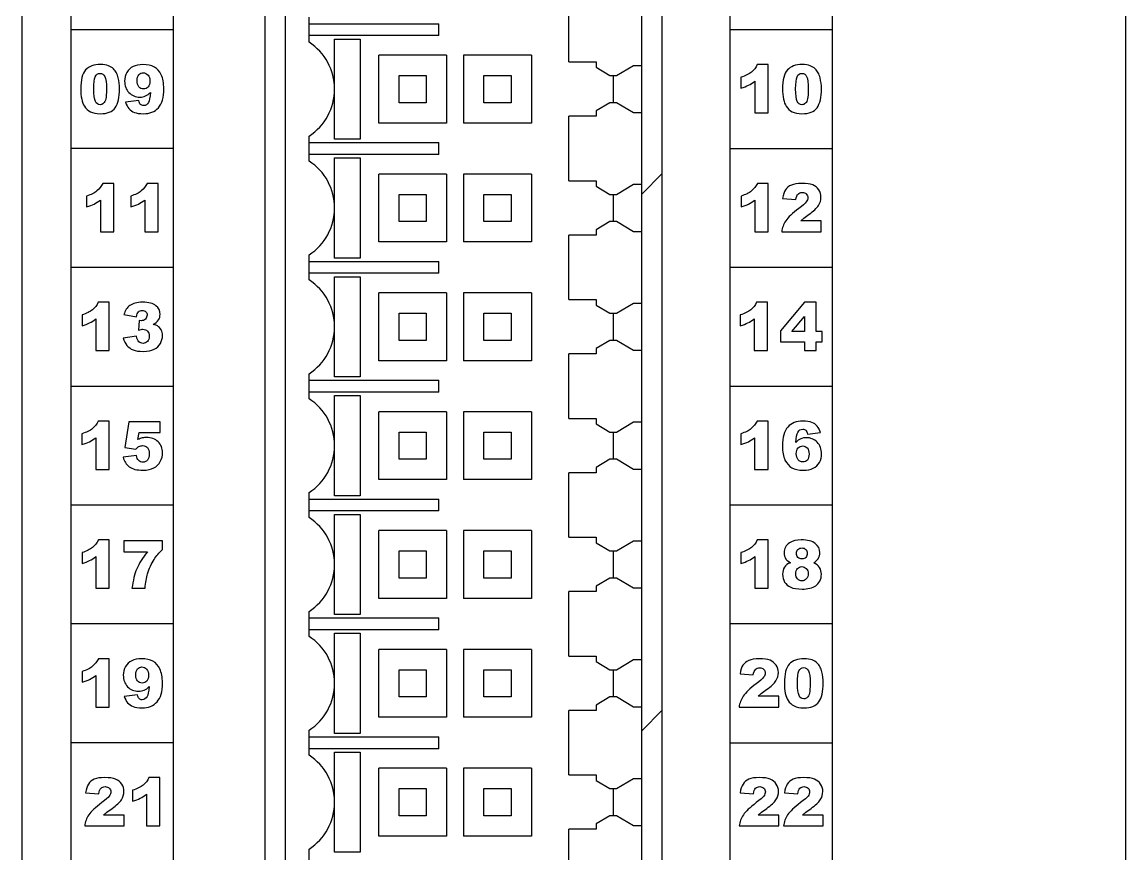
# Model space of a CAD drawing. Header units: millimetres. Extents: x 40 to 416, y -270 to 20.
# Drawn here: x 168.75 to 201.25, y -233.03 to -208.53 of the extents above; entities that cross this region are included whole.
import ezdxf

# ---------------------------------------------------------------- set-up
doc = ezdxf.new("R2010")
doc.units = ezdxf.units.MM
doc.layers.add('02___PRT_ALL_AXES', color=7, linetype='Continuous')
doc.layers.add('03___PRT_ALL_CURVES', color=7, linetype='Continuous')

# ---------------------------------------------------------------- blocks, each defined once
blk = doc.blocks.new('MOD_DIO732')
at = {"color": 7, "linetype": 'Continuous'}
for p, q in [((-0.25, 6), (-0.25, 124)), ((32.25, 6), (32.25, 124)), ((7.5, 86.255), (7.5, 15.245)), ((18, 15.75), (18, 85.75)), ((15.85, 60.3), (15.85, 62.2)), ((8.2, 60.883), (8.2, 61.617)), ((8.2, 61.425), (12.025, 61.425)), ((12.025, 61.075), (12.025, 61.425)), ((12.025, 61.075), (8.2, 61.075)), ((8.95, 59.504), (8.95, 60.975)), ((8.95, 60.975), (9.702, 60.975)), ((9.702, 60.975), (9.702, 58.025)), ((10.25, 58.5), (10.25, 60.5)), ((12.25, 60.5), (10.25, 60.5)), ((12.25, 60.5), (12.25, 58.5)), ((12.75, 60.5), (12.75, 58.5)), ((14.75, 60.5), (12.75, 60.5)), ((14.75, 60.5), (14.75, 58.5)), ((15.85, 60.3), (16.65, 60.3)), ((16.65, 60.3), (16.65, 60.142)), ((16.65, 60.142), (17.053, 59.9)), ((17.25, 59.9), (17.75, 60.2)), ((17.75, 60.2), (18, 60.2)), ((10.85, 59.1), (10.85, 59.9)), ((10.85, 59.9), (11.65, 59.9)), ((11.65, 59.9), (11.65, 59.1)), ((13.35, 59.1), (13.35, 59.9)), ((13.35, 59.9), (14.15, 59.9)), ((14.15, 59.9), (14.15, 59.1)), ((17.053, 59.9), (17.25, 59.9)), ((17.15, 59.9), (17.15, 59.1)), ((8.95, 58.025), (8.95, 59.496)), ((11.65, 59.1), (10.85, 59.1)), ((14.15, 59.1), (13.35, 59.1)), ((17.053, 59.1), (16.65, 58.858)), ((16.65, 58.858), (16.65, 58.7)), ((17.25, 59.1), (17.053, 59.1)), ((17.75, 58.8), (17.25, 59.1)), ((12.25, 58.5), (10.25, 58.5)), ((14.75, 58.5), (12.75, 58.5)), ((16.65, 58.7), (15.85, 58.7)), ((15.85, 56.8), (15.85, 58.7)), ((18, 58.8), (17.75, 58.8)), ((8.2, 57.383), (8.2, 58.117)), ((8.2, 57.925), (12.025, 57.925)), ((9.702, 58.025), (8.95, 58.025)), ((12.025, 57.575), (12.025, 57.925)), ((12.025, 57.575), (8.2, 57.575)), ((8.95, 56.004), (8.95, 57.475)), ((8.95, 57.475), (9.702, 57.475)), ((9.702, 57.475), (9.702, 54.525)), ((10.25, 55), (10.25, 57)), ((12.25, 57), (10.25, 57)), ((12.25, 57), (12.25, 55)), ((12.75, 57), (12.75, 55)), ((14.75, 57), (12.75, 57)), ((14.75, 57), (14.75, 55)), ((15.85, 56.8), (16.65, 56.8)), ((16.65, 56.8), (16.65, 56.642)), ((16.65, 56.642), (17.053, 56.4)), ((17.25, 56.4), (17.75, 56.7)), ((17.75, 56.7), (18, 56.7)), ((10.85, 56.4), (11.65, 56.4)), ((10.85, 55.6), (10.85, 56.4)), ((11.65, 56.4), (11.65, 55.6)), ((13.35, 56.4), (14.15, 56.4)), ((13.35, 55.6), (13.35, 56.4)), ((14.15, 56.4), (14.15, 55.6)), ((17.053, 56.4), (17.25, 56.4)), ((17.15, 56.4), (17.15, 55.6)), ((8.95, 54.525), (8.95, 55.996)), ((11.65, 55.6), (10.85, 55.6)), ((14.15, 55.6), (13.35, 55.6)), ((17.053, 55.6), (16.65, 55.358)), ((17.25, 55.6), (17.053, 55.6)), ((17.75, 55.3), (17.25, 55.6)), ((16.65, 55.358), (16.65, 55.2)), ((18, 55.3), (17.75, 55.3)), ((12.25, 55), (10.25, 55)), ((14.75, 55), (12.75, 55)), ((16.65, 55.2), (15.85, 55.2)), ((15.85, 53.3), (15.85, 55.2)), ((8.2, 53.883), (8.2, 54.617)), ((8.2, 54.425), (12.025, 54.425)), ((9.702, 54.525), (8.95, 54.525)), ((12.025, 54.075), (12.025, 54.425)), ((12.025, 54.075), (8.2, 54.075)), ((8.95, 53.975), (9.702, 53.975)), ((8.95, 52.504), (8.95, 53.975)), ((9.702, 53.975), (9.702, 51.025)), ((12.25, 53.5), (10.25, 53.5)), ((10.25, 51.5), (10.25, 53.5)), ((12.25, 53.5), (12.25, 51.5)), ((14.75, 53.5), (12.75, 53.5)), ((12.75, 53.5), (12.75, 51.5)), ((14.75, 53.5), (14.75, 51.5)), ((15.85, 53.3), (16.65, 53.3)), ((16.65, 53.3), (16.65, 53.142)), ((16.65, 53.142), (17.053, 52.9)), ((17.25, 52.9), (17.75, 53.2)), ((17.75, 53.2), (18, 53.2)), ((10.85, 52.9), (11.65, 52.9)), ((10.85, 52.1), (10.85, 52.9)), ((11.65, 52.9), (11.65, 52.1)), ((13.35, 52.9), (14.15, 52.9)), ((13.35, 52.1), (13.35, 52.9)), ((14.15, 52.9), (14.15, 52.1)), ((17.053, 52.9), (17.25, 52.9)), ((17.15, 52.9), (17.15, 52.1)), ((8.95, 51.025), (8.95, 52.496)), ((11.65, 52.1), (10.85, 52.1)), ((14.15, 52.1), (13.35, 52.1)), ((17.053, 52.1), (16.65, 51.858)), ((17.25, 52.1), (17.053, 52.1)), ((17.75, 51.8), (17.25, 52.1)), ((16.65, 51.7), (15.85, 51.7)), ((15.85, 49.8), (15.85, 51.7)), ((16.65, 51.858), (16.65, 51.7)), ((18, 51.8), (17.75, 51.8)), ((12.25, 51.5), (10.25, 51.5)), ((14.75, 51.5), (12.75, 51.5)), ((8.2, 50.383), (8.2, 51.117)), ((8.2, 50.925), (12.025, 50.925)), ((9.702, 51.025), (8.95, 51.025)), ((12.025, 50.575), (12.025, 50.925)), ((12.025, 50.575), (8.2, 50.575)), ((8.95, 50.475), (9.702, 50.475)), ((8.95, 49.004), (8.95, 50.475)), ((9.702, 50.475), (9.702, 47.525)), ((12.25, 50), (10.25, 50)), ((10.25, 48), (10.25, 50)), ((12.25, 50), (12.25, 48)), ((14.75, 50), (12.75, 50)), ((12.75, 50), (12.75, 48)), ((14.75, 50), (14.75, 48)), ((15.85, 49.8), (16.65, 49.8)), ((16.65, 49.8), (16.65, 49.642)), ((10.85, 49.4), (11.65, 49.4)), ((10.85, 48.6), (10.85, 49.4)), ((11.65, 49.4), (11.65, 48.6)), ((13.35, 49.4), (14.15, 49.4)), ((13.35, 48.6), (13.35, 49.4)), ((14.15, 49.4), (14.15, 48.6)), ((16.65, 49.642), (17.053, 49.4)), ((17.053, 49.4), (17.25, 49.4)), ((17.15, 49.4), (17.15, 48.6)), ((17.25, 49.4), (17.75, 49.7)), ((17.75, 49.7), (18, 49.7)), ((8.95, 47.525), (8.95, 48.996)), ((11.65, 48.6), (10.85, 48.6)), ((14.15, 48.6), (13.35, 48.6)), ((17.053, 48.6), (16.65, 48.358)), ((17.25, 48.6), (17.053, 48.6)), ((17.75, 48.3), (17.25, 48.6)), ((16.65, 48.2), (15.85, 48.2)), ((15.85, 46.3), (15.85, 48.2)), ((16.65, 48.358), (16.65, 48.2)), ((18, 48.3), (17.75, 48.3)), ((12.25, 48), (10.25, 48)), ((14.75, 48), (12.75, 48)), ((8.2, 46.883), (8.2, 47.617)), ((9.702, 47.525), (8.95, 47.525)), ((8.2, 47.425), (12.025, 47.425)), ((12.025, 47.075), (12.025, 47.425)), ((12.025, 47.075), (8.2, 47.075)), ((8.95, 46.975), (9.702, 46.975)), ((8.95, 45.504), (8.95, 46.975)), ((9.702, 46.975), (9.702, 44.025)), ((12.25, 46.5), (10.25, 46.5)), ((10.25, 44.5), (10.25, 46.5)), ((12.25, 46.5), (12.25, 44.5)), ((14.75, 46.5), (12.75, 46.5)), ((12.75, 46.5), (12.75, 44.5)), ((14.75, 46.5), (14.75, 44.5)), ((15.85, 46.3), (16.65, 46.3)), ((16.65, 46.3), (16.65, 46.142)), ((17.25, 45.9), (17.75, 46.2)), ((17.75, 46.2), (18, 46.2)), ((10.85, 45.9), (11.65, 45.9)), ((10.85, 45.1), (10.85, 45.9)), ((11.65, 45.9), (11.65, 45.1)), ((13.35, 45.9), (14.15, 45.9)), ((13.35, 45.1), (13.35, 45.9)), ((14.15, 45.9), (14.15, 45.1)), ((16.65, 46.142), (17.053, 45.9)), ((17.053, 45.9), (17.25, 45.9)), ((17.15, 45.9), (17.15, 45.1)), ((8.95, 44.025), (8.95, 45.496)), ((11.65, 45.1), (10.85, 45.1)), ((14.15, 45.1), (13.35, 45.1)), ((17.053, 45.1), (16.65, 44.858)), ((16.65, 44.858), (16.65, 44.7)), ((17.25, 45.1), (17.053, 45.1)), ((17.75, 44.8), (17.25, 45.1)), ((16.65, 44.7), (15.85, 44.7)), ((15.85, 42.8), (15.85, 44.7)), ((18, 44.8), (17.75, 44.8)), ((12.25, 44.5), (10.25, 44.5)), ((14.75, 44.5), (12.75, 44.5)), ((8.2, 43.383), (8.2, 44.117)), ((8.2, 43.925), (12.025, 43.925)), ((9.702, 44.025), (8.95, 44.025)), ((12.025, 43.575), (12.025, 43.925)), ((12.025, 43.575), (8.2, 43.575)), ((8.95, 43.475), (9.702, 43.475)), ((8.95, 42.004), (8.95, 43.475)), ((9.702, 43.475), (9.702, 40.525)), ((12.25, 43), (10.25, 43)), ((10.25, 41), (10.25, 43)), ((12.25, 43), (12.25, 41)), ((14.75, 43), (12.75, 43)), ((12.75, 43), (12.75, 41)), ((14.75, 43), (14.75, 41)), ((15.85, 42.8), (16.65, 42.8)), ((16.65, 42.8), (16.65, 42.642)), ((16.65, 42.642), (17.053, 42.4)), ((17.25, 42.4), (17.75, 42.7)), ((17.75, 42.7), (18, 42.7)), ((10.85, 42.4), (11.65, 42.4)), ((10.85, 41.6), (10.85, 42.4)), ((11.65, 42.4), (11.65, 41.6)), ((13.35, 42.4), (14.15, 42.4)), ((13.35, 41.6), (13.35, 42.4)), ((14.15, 42.4), (14.15, 41.6)), ((17.053, 42.4), (17.25, 42.4)), ((17.15, 42.4), (17.15, 41.6)), ((8.95, 40.525), (8.95, 41.996)), ((11.65, 41.6), (10.85, 41.6)), ((14.15, 41.6), (13.35, 41.6)), ((17.053, 41.6), (16.65, 41.358)), ((17.25, 41.6), (17.053, 41.6)), ((17.75, 41.3), (17.25, 41.6)), ((16.65, 41.358), (16.65, 41.2)), ((18, 41.3), (17.75, 41.3)), ((12.25, 41), (10.25, 41)), ((14.75, 41), (12.75, 41)), ((16.65, 41.2), (15.85, 41.2)), ((15.85, 39.3), (15.85, 41.2)), ((8.2, 39.883), (8.2, 40.617)), ((8.2, 40.425), (12.025, 40.425)), ((9.702, 40.525), (8.95, 40.525)), ((12.025, 40.075), (12.025, 40.425)), ((12.025, 40.075), (8.2, 40.075)), ((8.95, 39.975), (9.702, 39.975)), ((8.95, 38.504), (8.95, 39.975)), ((9.702, 39.975), (9.702, 37.025)), ((12.25, 39.5), (10.25, 39.5)), ((10.25, 37.5), (10.25, 39.5)), ((12.25, 39.5), (12.25, 37.5)), ((14.75, 39.5), (12.75, 39.5)), ((12.75, 39.5), (12.75, 37.5)), ((14.75, 39.5), (14.75, 37.5)), ((15.85, 39.3), (16.65, 39.3)), ((16.65, 39.3), (16.65, 39.142)), ((16.65, 39.142), (17.053, 38.9)), ((17.25, 38.9), (17.75, 39.2)), ((17.75, 39.2), (18, 39.2)), ((10.85, 38.9), (11.65, 38.9)), ((10.85, 38.1), (10.85, 38.9)), ((11.65, 38.9), (11.65, 38.1)), ((13.35, 38.9), (14.15, 38.9)), ((13.35, 38.1), (13.35, 38.9)), ((14.15, 38.9), (14.15, 38.1)), ((17.053, 38.9), (17.25, 38.9)), ((17.15, 38.9), (17.15, 38.1)), ((8.95, 37.025), (8.95, 38.496)), ((11.65, 38.1), (10.85, 38.1)), ((14.15, 38.1), (13.35, 38.1)), ((17.053, 38.1), (16.65, 37.858)), ((17.25, 38.1), (17.053, 38.1)), ((17.75, 37.8), (17.25, 38.1)), ((16.65, 37.7), (15.85, 37.7)), ((15.85, 35.8), (15.85, 37.7)), ((16.65, 37.858), (16.65, 37.7)), ((18, 37.8), (17.75, 37.8)), ((12.25, 37.5), (10.25, 37.5)), ((14.75, 37.5), (12.75, 37.5)), ((8.2, 36.383), (8.2, 37.117)), ((9.702, 37.025), (8.95, 37.025))]:
    blk.add_line(p, q, dxfattribs=at)
at = {"color": 2, "linetype": 'Continuous'}
for p, q in [((18, 56.411), (18.6, 57.011)), ((18, 40.605), (18.6, 41.205))]:
    blk.add_line(p, q, dxfattribs=at)
at = {"color": 7, "linetype": 'Continuous'}
for centre in [(7.3, 59.5), (7.3, 56), (7.3, 52.5), (7.3, 49), (7.3, 45.5), (7.3, 42), (7.3, 38.5)]:
    blk.add_arc(centre, 1.65, 303.0557, 56.9443, dxfattribs=at)
at = {"layer": '02___PRT_ALL_AXES', "color": 7, "linetype": 'Continuous'}
for p, q in [((6.9, 85.35), (6.9, 16.15)), ((18.6, 16.15), (18.6, 85.35))]:
    blk.add_line(p, q, dxfattribs=at)
at = {"layer": '03___PRT_ALL_CURVES', "color": 4, "linetype": 'Continuous'}
for p, q in [((1.2, 19.25), (1.2, 75.25)), ((4.2, 75.25), (4.2, 19.25)), ((20.6, 19.25), (20.6, 75.25)), ((23.6, 75.25), (23.6, 19.25)), ((4.2, 61.25), (1.2, 61.25)), ((23.6, 61.25), (20.6, 61.25)), ((21.718, 60.224), (21.396, 60.224)), ((21.718, 58.8), (21.718, 60.224)), ((20.915, 59.849), (20.915, 59.53)), ((21.324, 59.733), (21.324, 58.8)), ((3.186, 59.163), (2.799, 59.114)), ((21.324, 58.8), (21.718, 58.8)), ((4.2, 57.75), (1.2, 57.75)), ((20.6, 57.75), (23.6, 57.75)), ((2.449, 56.724), (2.127, 56.724)), ((2.449, 55.3), (2.449, 56.724)), ((3.753, 56.724), (3.432, 56.724)), ((3.753, 55.3), (3.753, 56.724)), ((21.72, 56.724), (21.399, 56.724)), ((21.72, 55.3), (21.72, 56.724)), ((1.647, 56.349), (1.647, 56.03)), ((2.055, 56.233), (2.055, 55.3)), ((2.951, 56.349), (2.951, 56.03)), ((3.36, 56.233), (3.36, 55.3)), ((20.918, 56.349), (20.918, 56.03)), ((21.327, 56.233), (21.327, 55.3)), ((22.143, 56.277), (22.533, 56.245)), ((22.674, 55.617), (22.767, 55.702)), ((23.282, 55.617), (22.674, 55.617)), ((22.767, 55.702), (22.924, 55.816)), ((23.282, 55.3), (23.282, 55.617)), ((2.055, 55.3), (2.449, 55.3)), ((3.36, 55.3), (3.753, 55.3)), ((21.327, 55.3), (21.72, 55.3)), ((22.115, 55.3), (23.282, 55.3)), ((4.2, 54.25), (1.2, 54.25)), ((23.6, 54.25), (20.6, 54.25)), ((2.317, 53.224), (1.995, 53.224)), ((2.317, 51.8), (2.317, 53.224)), ((21.698, 53.224), (21.376, 53.224)), ((21.698, 51.8), (21.698, 53.224)), ((22.789, 53.224), (22.081, 52.382)), ((23.129, 53.224), (22.789, 53.224)), ((23.129, 52.363), (23.129, 53.224)), ((1.515, 52.849), (1.515, 52.53)), ((1.924, 52.733), (1.924, 51.8)), ((2.75, 52.861), (3.117, 52.795)), ((3.201, 52.682), (3.181, 52.405)), ((3.252, 52.678), (3.201, 52.682)), ((20.896, 52.849), (20.896, 52.53)), ((21.305, 52.733), (21.305, 51.8)), ((22.414, 52.363), (22.789, 52.804)), ((22.789, 52.804), (22.789, 52.363)), ((22.081, 52.382), (22.081, 52.062)), ((22.789, 52.363), (22.414, 52.363)), ((23.304, 52.363), (23.129, 52.363)), ((23.304, 52.062), (23.304, 52.363)), ((3.117, 52.221), (2.729, 52.17)), ((22.081, 52.062), (22.789, 52.062)), ((22.789, 52.062), (22.789, 51.8)), ((23.129, 52.062), (23.304, 52.062)), ((23.129, 51.8), (23.129, 52.062)), ((1.924, 51.8), (2.317, 51.8)), ((21.305, 51.8), (21.698, 51.8)), ((22.789, 51.8), (23.129, 51.8)), ((1.2, 50.75), (4.2, 50.75)), ((20.6, 50.75), (23.6, 50.75)), ((2.316, 49.724), (1.994, 49.724)), ((2.316, 48.3), (2.316, 49.724)), ((2.896, 49.7), (2.773, 48.947)), ((3.82, 49.7), (2.896, 49.7)), ((3.82, 49.39), (3.82, 49.7)), ((21.712, 49.724), (21.39, 49.724)), ((21.712, 48.3), (21.712, 49.724)), ((1.513, 49.349), (1.513, 49.03)), ((1.922, 49.233), (1.922, 48.3)), ((3.161, 49.18), (3.194, 49.39)), ((3.194, 49.39), (3.82, 49.39)), ((20.91, 49.349), (20.91, 49.03)), ((21.318, 49.233), (21.318, 48.3)), ((22.874, 49.337), (23.261, 49.385)), ((2.773, 48.947), (3.104, 48.9)), ((3.116, 48.706), (2.722, 48.663)), ((1.922, 48.3), (2.316, 48.3)), ((21.318, 48.3), (21.712, 48.3)), ((4.2, 47.25), (1.2, 47.25)), ((23.6, 47.25), (20.6, 47.25)), ((2.318, 46.224), (1.997, 46.224)), ((2.318, 44.8), (2.318, 46.224)), ((3.884, 46.2), (2.748, 46.2)), ((2.748, 46.2), (2.748, 45.871)), ((3.884, 45.937), (3.884, 46.2)), ((21.718, 46.224), (21.396, 46.224)), ((21.718, 44.8), (21.718, 46.224)), ((1.516, 45.849), (1.516, 45.53)), ((2.748, 45.871), (3.44, 45.871)), ((20.915, 45.849), (20.915, 45.53)), ((1.925, 45.733), (1.925, 44.8)), ((21.324, 45.733), (21.324, 44.8)), ((1.925, 44.8), (2.318, 44.8)), ((2.984, 44.8), (3.372, 44.8)), ((21.324, 44.8), (21.718, 44.8)), ((4.2, 43.75), (1.2, 43.75)), ((23.6, 43.75), (20.6, 43.75)), ((2.319, 42.724), (1.997, 42.724)), ((2.319, 41.3), (2.319, 42.724)), ((1.517, 42.349), (1.517, 42.03)), ((20.89, 42.277), (21.28, 42.245)), ((1.926, 42.233), (1.926, 41.3)), ((3.146, 41.663), (2.759, 41.614)), ((21.421, 41.617), (21.514, 41.702)), ((22.028, 41.617), (21.421, 41.617)), ((21.514, 41.702), (21.671, 41.816)), ((22.028, 41.3), (22.028, 41.617)), ((1.926, 41.3), (2.319, 41.3)), ((20.861, 41.3), (22.028, 41.3)), ((4.2, 40.25), (1.2, 40.25)), ((20.6, 40.25), (23.6, 40.25)), ((3.807, 39.224), (3.485, 39.224)), ((3.807, 37.8), (3.807, 39.224)), ((1.621, 38.777), (2.011, 38.745)), ((3.005, 38.849), (3.005, 38.53)), ((3.414, 38.733), (3.414, 37.8)), ((20.893, 38.777), (21.283, 38.745)), ((22.197, 38.777), (22.587, 38.745)), ((2.152, 38.117), (2.245, 38.202)), ((2.76, 38.117), (2.152, 38.117)), ((2.245, 38.202), (2.402, 38.316)), ((2.76, 37.8), (2.76, 38.117)), ((21.424, 38.117), (21.517, 38.202)), ((22.031, 38.117), (21.424, 38.117)), ((21.517, 38.202), (21.674, 38.316)), ((22.031, 37.8), (22.031, 38.117)), ((22.728, 38.117), (22.821, 38.202)), ((23.336, 38.117), (22.728, 38.117)), ((22.821, 38.202), (22.978, 38.316)), ((23.336, 37.8), (23.336, 38.117)), ((1.593, 37.8), (2.76, 37.8)), ((3.414, 37.8), (3.807, 37.8)), ((20.864, 37.8), (22.031, 37.8)), ((22.169, 37.8), (23.336, 37.8))]:
    blk.add_line(p, q, dxfattribs=at)
blk.add_arc((22.72, 45.847), 1.071, 270.0061, 282.0044, dxfattribs=at)
for points in [[(2.059, 60.224), (1.862, 60.224), (1.716, 60.17), (1.621, 60.064)], [(2.291, 60.188), (2.23, 60.211), (2.152, 60.224), (2.059, 60.224)], [(2.439, 60.098), (2.401, 60.135), (2.351, 60.166), (2.291, 60.188)], [(3.016, 60.165), (2.939, 60.126), (2.879, 60.068), (2.835, 59.992)], [(3.307, 60.224), (3.19, 60.224), (3.093, 60.204), (3.016, 60.165)], [(3.644, 60.151), (3.559, 60.199), (3.446, 60.224), (3.307, 60.224)], [(3.846, 59.922), (3.796, 60.027), (3.728, 60.104), (3.644, 60.151)], [(21.396, 60.224), (21.354, 60.136), (21.296, 60.062), (21.224, 60.002)], [(22.722, 60.224), (22.525, 60.224), (22.379, 60.17), (22.284, 60.064)], [(22.954, 60.188), (22.893, 60.211), (22.816, 60.224), (22.722, 60.224)], [(23.102, 60.098), (23.064, 60.135), (23.014, 60.166), (22.954, 60.188)], [(1.621, 60.064), (1.525, 59.957), (1.477, 59.771), (1.477, 59.506)], [(1.863, 59.505), (1.863, 59.68), (1.877, 59.802), (1.906, 59.867)], [(1.906, 59.867), (1.935, 59.932), (1.98, 59.965), (2.045, 59.965)], [(2.045, 59.965), (2.108, 59.965), (2.155, 59.933), (2.187, 59.869)], [(2.187, 59.869), (2.218, 59.805), (2.234, 59.68), (2.234, 59.494)], [(2.529, 59.98), (2.507, 60.021), (2.477, 60.061), (2.439, 60.098)], [(2.582, 59.837), (2.569, 59.892), (2.551, 59.939), (2.529, 59.98)], [(2.621, 59.511), (2.621, 59.623), (2.608, 59.732), (2.582, 59.837)], [(2.835, 59.992), (2.791, 59.915), (2.769, 59.83), (2.769, 59.738)], [(3.139, 59.748), (3.139, 59.826), (3.155, 59.884), (3.19, 59.923)], [(3.19, 59.923), (3.224, 59.961), (3.267, 59.981), (3.318, 59.981)], [(3.318, 59.981), (3.373, 59.981), (3.42, 59.959), (3.458, 59.916)], [(3.458, 59.916), (3.496, 59.873), (3.515, 59.814), (3.515, 59.739)], [(3.923, 59.508), (3.923, 59.68), (3.897, 59.817), (3.846, 59.922)], [(21.224, 60.002), (21.15, 59.942), (21.047, 59.891), (20.915, 59.849)], [(22.284, 60.064), (22.188, 59.957), (22.141, 59.771), (22.141, 59.506)], [(22.526, 59.505), (22.526, 59.68), (22.541, 59.802), (22.569, 59.867)], [(22.569, 59.867), (22.598, 59.932), (22.644, 59.965), (22.709, 59.965)], [(22.709, 59.965), (22.772, 59.965), (22.819, 59.933), (22.85, 59.869)], [(22.85, 59.869), (22.882, 59.805), (22.898, 59.68), (22.898, 59.494)], [(23.192, 59.98), (23.17, 60.021), (23.14, 60.061), (23.102, 60.098)], [(23.245, 59.837), (23.232, 59.892), (23.214, 59.939), (23.192, 59.98)], [(23.285, 59.511), (23.285, 59.623), (23.271, 59.732), (23.245, 59.837)], [(1.477, 59.506), (1.477, 59.397), (1.486, 59.298), (1.505, 59.209)], [(1.91, 59.139), (1.878, 59.204), (1.863, 59.326), (1.863, 59.505)], [(2.234, 59.494), (2.234, 59.367), (2.227, 59.274), (2.214, 59.214)], [(2.493, 58.953), (2.578, 59.07), (2.621, 59.256), (2.621, 59.511)], [(2.769, 59.738), (2.769, 59.601), (2.812, 59.489), (2.898, 59.399)], [(3.191, 59.569), (3.156, 59.61), (3.139, 59.67), (3.139, 59.748)], [(3.324, 59.507), (3.271, 59.507), (3.227, 59.527), (3.191, 59.569)], [(3.461, 59.567), (3.424, 59.527), (3.379, 59.507), (3.324, 59.507)], [(3.515, 59.739), (3.515, 59.664), (3.497, 59.607), (3.461, 59.567)], [(3.763, 58.952), (3.869, 59.069), (3.923, 59.255), (3.923, 59.508)], [(20.915, 59.53), (21.005, 59.556), (21.08, 59.585), (21.139, 59.615)], [(21.139, 59.615), (21.198, 59.645), (21.26, 59.684), (21.324, 59.733)], [(22.141, 59.506), (22.141, 59.397), (22.149, 59.298), (22.168, 59.209)], [(22.573, 59.139), (22.542, 59.204), (22.526, 59.326), (22.526, 59.505)], [(22.898, 59.494), (22.898, 59.367), (22.89, 59.274), (22.877, 59.214)], [(23.156, 58.953), (23.242, 59.07), (23.285, 59.256), (23.285, 59.511)], [(1.505, 59.209), (1.524, 59.119), (1.55, 59.049), (1.583, 58.997)], [(2.214, 59.214), (2.2, 59.154), (2.178, 59.11), (2.149, 59.083)], [(2.898, 59.399), (2.984, 59.31), (3.09, 59.266), (3.216, 59.266)], [(3.237, 59.048), (3.212, 59.07), (3.195, 59.108), (3.186, 59.163)], [(3.216, 59.266), (3.28, 59.266), (3.336, 59.277), (3.386, 59.299)], [(3.386, 59.299), (3.435, 59.321), (3.483, 59.357), (3.529, 59.405)], [(3.529, 59.405), (3.516, 59.254), (3.497, 59.155), (3.472, 59.11)], [(22.168, 59.209), (22.187, 59.119), (22.213, 59.049), (22.247, 58.997)], [(22.877, 59.214), (22.864, 59.154), (22.842, 59.11), (22.813, 59.083)], [(1.583, 58.997), (1.63, 58.925), (1.69, 58.87), (1.763, 58.832)], [(1.763, 58.832), (1.835, 58.795), (1.93, 58.776), (2.048, 58.776)], [(2.047, 59.042), (1.987, 59.042), (1.941, 59.074), (1.91, 59.139)], [(2.149, 59.083), (2.121, 59.055), (2.086, 59.042), (2.047, 59.042)], [(2.048, 58.776), (2.258, 58.776), (2.406, 58.834), (2.493, 58.953)], [(2.799, 59.114), (2.822, 59.04), (2.854, 58.978), (2.897, 58.928)], [(2.897, 58.928), (2.939, 58.878), (2.993, 58.84), (3.058, 58.815)], [(3.326, 59.015), (3.291, 59.015), (3.261, 59.025), (3.237, 59.048)], [(3.321, 58.776), (3.509, 58.776), (3.656, 58.834), (3.763, 58.952)], [(3.472, 59.11), (3.437, 59.046), (3.388, 59.015), (3.326, 59.015)], [(22.247, 58.997), (22.293, 58.925), (22.354, 58.87), (22.426, 58.832)], [(22.426, 58.832), (22.499, 58.795), (22.593, 58.776), (22.712, 58.776)], [(22.711, 59.042), (22.651, 59.042), (22.605, 59.074), (22.573, 59.139)], [(22.813, 59.083), (22.784, 59.055), (22.75, 59.042), (22.711, 59.042)], [(22.712, 58.776), (22.922, 58.776), (23.07, 58.834), (23.156, 58.953)], [(3.058, 58.815), (3.122, 58.789), (3.209, 58.776), (3.321, 58.776)], [(2.127, 56.724), (2.085, 56.636), (2.028, 56.562), (1.955, 56.502)], [(3.432, 56.724), (3.389, 56.636), (3.332, 56.562), (3.26, 56.502)], [(21.399, 56.724), (21.357, 56.636), (21.299, 56.562), (21.227, 56.502)], [(22.399, 56.674), (22.325, 56.642), (22.268, 56.594), (22.227, 56.533)], [(22.708, 56.724), (22.576, 56.724), (22.474, 56.707), (22.399, 56.674)], [(23.027, 56.677), (22.95, 56.708), (22.844, 56.724), (22.708, 56.724)], [(23.206, 56.533), (23.162, 56.598), (23.103, 56.646), (23.027, 56.677)], [(1.955, 56.502), (1.882, 56.442), (1.778, 56.391), (1.647, 56.349)], [(1.87, 56.115), (1.929, 56.145), (1.991, 56.184), (2.055, 56.233)], [(3.26, 56.502), (3.186, 56.442), (3.083, 56.391), (2.951, 56.349)], [(3.175, 56.115), (3.234, 56.145), (3.296, 56.184), (3.36, 56.233)], [(21.227, 56.502), (21.153, 56.442), (21.05, 56.391), (20.918, 56.349)], [(21.142, 56.115), (21.201, 56.145), (21.263, 56.184), (21.327, 56.233)], [(22.227, 56.533), (22.186, 56.472), (22.159, 56.386), (22.143, 56.277)], [(22.533, 56.245), (22.544, 56.324), (22.565, 56.379), (22.596, 56.41)], [(22.596, 56.41), (22.628, 56.441), (22.669, 56.457), (22.718, 56.457)], [(22.718, 56.457), (22.766, 56.457), (22.805, 56.442), (22.837, 56.412)], [(22.885, 56.303), (22.885, 56.263), (22.868, 56.222), (22.836, 56.178)], [(22.837, 56.412), (22.868, 56.381), (22.885, 56.345), (22.885, 56.303)], [(23.197, 56.071), (23.246, 56.149), (23.272, 56.23), (23.272, 56.316)], [(23.272, 56.316), (23.272, 56.396), (23.25, 56.468), (23.206, 56.533)], [(1.647, 56.03), (1.736, 56.056), (1.811, 56.085), (1.87, 56.115)], [(2.951, 56.03), (3.041, 56.056), (3.115, 56.085), (3.175, 56.115)], [(20.918, 56.03), (21.008, 56.056), (21.082, 56.085), (21.142, 56.115)], [(22.618, 55.985), (22.431, 55.846), (22.304, 55.726), (22.236, 55.625)], [(22.836, 56.178), (22.804, 56.134), (22.732, 56.069), (22.618, 55.985)], [(22.924, 55.816), (23.056, 55.908), (23.147, 55.993), (23.197, 56.071)], [(22.236, 55.625), (22.168, 55.523), (22.128, 55.415), (22.115, 55.3)], [(1.823, 53.002), (1.75, 52.942), (1.647, 52.891), (1.515, 52.849)], [(1.995, 53.224), (1.953, 53.136), (1.896, 53.062), (1.823, 53.002)], [(2.926, 53.13), (2.838, 53.067), (2.78, 52.977), (2.75, 52.861)], [(3.295, 53.224), (3.135, 53.224), (3.012, 53.192), (2.926, 53.13)], [(3.176, 52.94), (3.204, 52.968), (3.241, 52.982), (3.287, 52.982)], [(3.287, 52.982), (3.331, 52.982), (3.367, 52.969), (3.392, 52.944)], [(3.691, 53.121), (3.609, 53.189), (3.477, 53.224), (3.295, 53.224)], [(3.814, 52.865), (3.814, 52.968), (3.772, 53.053), (3.691, 53.121)], [(21.204, 53.002), (21.131, 52.942), (21.028, 52.891), (20.896, 52.849)], [(21.376, 53.224), (21.334, 53.136), (21.277, 53.062), (21.204, 53.002)], [(1.739, 52.615), (1.798, 52.645), (1.86, 52.684), (1.924, 52.733)], [(3.117, 52.795), (3.127, 52.864), (3.147, 52.913), (3.176, 52.94)], [(3.379, 52.726), (3.345, 52.694), (3.303, 52.678), (3.252, 52.678)], [(3.431, 52.842), (3.431, 52.797), (3.413, 52.759), (3.379, 52.726)], [(3.392, 52.944), (3.417, 52.918), (3.431, 52.884), (3.431, 52.842)], [(3.614, 52.572), (3.681, 52.608), (3.73, 52.651), (3.764, 52.701)], [(3.764, 52.701), (3.796, 52.749), (3.814, 52.804), (3.814, 52.865)], [(21.119, 52.615), (21.178, 52.645), (21.241, 52.684), (21.305, 52.733)], [(1.515, 52.53), (1.605, 52.556), (1.679, 52.585), (1.739, 52.615)], [(3.181, 52.405), (3.235, 52.42), (3.277, 52.427), (3.307, 52.427)], [(3.307, 52.427), (3.365, 52.427), (3.41, 52.409), (3.443, 52.374)], [(3.443, 52.374), (3.476, 52.338), (3.494, 52.288), (3.494, 52.223)], [(3.738, 52.525), (3.709, 52.542), (3.667, 52.558), (3.614, 52.572)], [(3.846, 52.411), (3.82, 52.458), (3.784, 52.496), (3.738, 52.525)], [(3.885, 52.244), (3.885, 52.309), (3.872, 52.364), (3.846, 52.411)], [(20.896, 52.53), (20.986, 52.556), (21.06, 52.585), (21.119, 52.615)], [(2.729, 52.17), (2.753, 52.082), (2.79, 52.009), (2.838, 51.952)], [(3.188, 52.058), (3.156, 52.088), (3.133, 52.143), (3.117, 52.221)], [(3.311, 52.013), (3.262, 52.013), (3.22, 52.027), (3.188, 52.058)], [(3.441, 52.07), (3.407, 52.032), (3.363, 52.013), (3.311, 52.013)], [(3.494, 52.223), (3.494, 52.159), (3.475, 52.108), (3.441, 52.07)], [(3.637, 51.837), (3.717, 51.876), (3.778, 51.935), (3.821, 52.009)], [(3.821, 52.009), (3.863, 52.084), (3.885, 52.162), (3.885, 52.244)], [(2.838, 51.952), (2.885, 51.895), (2.945, 51.851), (3.019, 51.821)], [(3.019, 51.821), (3.092, 51.791), (3.193, 51.776), (3.321, 51.776)], [(3.321, 51.776), (3.451, 51.776), (3.557, 51.797), (3.637, 51.837)], [(1.822, 49.502), (1.748, 49.442), (1.645, 49.391), (1.513, 49.349)], [(1.994, 49.724), (1.952, 49.636), (1.894, 49.562), (1.822, 49.502)], [(21.218, 49.502), (21.145, 49.442), (21.041, 49.391), (20.91, 49.349)], [(21.39, 49.724), (21.348, 49.636), (21.291, 49.562), (21.218, 49.502)], [(22.296, 49.547), (22.189, 49.43), (22.137, 49.244), (22.137, 48.992)], [(22.738, 49.724), (22.549, 49.724), (22.402, 49.665), (22.296, 49.547)], [(22.587, 49.39), (22.622, 49.453), (22.672, 49.485), (22.735, 49.485)], [(22.735, 49.485), (22.769, 49.485), (22.799, 49.474), (22.822, 49.451)], [(23.002, 49.685), (22.937, 49.711), (22.849, 49.724), (22.738, 49.724)], [(22.822, 49.451), (22.846, 49.429), (22.864, 49.391), (22.874, 49.337)], [(23.163, 49.572), (23.12, 49.622), (23.067, 49.659), (23.002, 49.685)], [(23.261, 49.385), (23.238, 49.459), (23.205, 49.522), (23.163, 49.572)], [(1.513, 49.03), (1.603, 49.056), (1.678, 49.085), (1.737, 49.115)], [(1.737, 49.115), (1.796, 49.145), (1.858, 49.184), (1.922, 49.233)], [(3.289, 49.225), (3.247, 49.215), (3.204, 49.2), (3.161, 49.18)], [(3.415, 49.241), (3.373, 49.241), (3.331, 49.235), (3.289, 49.225)], [(3.755, 49.113), (3.668, 49.198), (3.554, 49.241), (3.415, 49.241)], [(3.887, 48.794), (3.887, 48.922), (3.843, 49.029), (3.755, 49.113)], [(20.91, 49.03), (20.999, 49.056), (21.074, 49.085), (21.133, 49.115)], [(21.133, 49.115), (21.192, 49.145), (21.254, 49.184), (21.318, 49.233)], [(22.531, 49.095), (22.543, 49.245), (22.562, 49.344), (22.587, 49.39)], [(22.674, 49.2), (22.625, 49.177), (22.577, 49.142), (22.531, 49.095)], [(22.844, 49.234), (22.779, 49.234), (22.723, 49.223), (22.674, 49.2)], [(23.16, 49.1), (23.075, 49.189), (22.969, 49.234), (22.844, 49.234)], [(23.29, 48.761), (23.29, 48.898), (23.246, 49.011), (23.16, 49.1)], [(3.104, 48.9), (3.135, 48.934), (3.164, 48.959), (3.19, 48.973)], [(3.19, 48.973), (3.225, 48.99), (3.261, 49), (3.299, 49)], [(3.299, 49), (3.358, 49), (3.405, 48.98), (3.441, 48.941)], [(3.441, 48.941), (3.477, 48.903), (3.495, 48.841), (3.495, 48.758)], [(3.495, 48.758), (3.495, 48.676), (3.477, 48.615), (3.442, 48.574)], [(3.819, 48.533), (3.864, 48.616), (3.887, 48.703), (3.887, 48.794)], [(22.137, 48.992), (22.137, 48.82), (22.162, 48.681), (22.212, 48.576)], [(22.545, 48.761), (22.545, 48.836), (22.563, 48.893), (22.599, 48.933)], [(22.602, 48.583), (22.564, 48.626), (22.545, 48.685), (22.545, 48.761)], [(22.599, 48.933), (22.635, 48.973), (22.681, 48.993), (22.736, 48.993)], [(22.736, 48.993), (22.788, 48.993), (22.832, 48.972), (22.868, 48.931)], [(22.868, 48.931), (22.904, 48.889), (22.922, 48.829), (22.922, 48.751)], [(22.922, 48.751), (22.922, 48.673), (22.905, 48.615), (22.87, 48.577)], [(23.224, 48.508), (23.268, 48.585), (23.29, 48.669), (23.29, 48.761)], [(2.722, 48.663), (2.742, 48.597), (2.765, 48.543), (2.794, 48.499)], [(2.794, 48.499), (2.823, 48.455), (2.86, 48.415), (2.906, 48.38)], [(3.183, 48.561), (3.147, 48.594), (3.125, 48.643), (3.116, 48.706)], [(3.308, 48.513), (3.259, 48.513), (3.217, 48.529), (3.183, 48.561)], [(3.442, 48.574), (3.406, 48.533), (3.361, 48.513), (3.308, 48.513)], [(3.628, 48.342), (3.71, 48.386), (3.774, 48.449), (3.819, 48.533)], [(22.212, 48.576), (22.263, 48.471), (22.331, 48.395), (22.416, 48.348)], [(22.742, 48.519), (22.687, 48.519), (22.64, 48.54), (22.602, 48.583)], [(22.87, 48.577), (22.836, 48.538), (22.793, 48.519), (22.742, 48.519)], [(23.043, 48.335), (23.12, 48.374), (23.181, 48.432), (23.224, 48.508)], [(2.906, 48.38), (2.952, 48.346), (3.008, 48.319), (3.074, 48.302)], [(3.074, 48.302), (3.14, 48.286), (3.219, 48.276), (3.312, 48.276)], [(3.312, 48.276), (3.44, 48.276), (3.546, 48.298), (3.628, 48.342)], [(22.416, 48.348), (22.5, 48.3), (22.612, 48.276), (22.753, 48.276)], [(22.753, 48.276), (22.869, 48.276), (22.966, 48.296), (23.043, 48.335)], [(1.997, 46.224), (1.955, 46.136), (1.897, 46.062), (1.825, 46.002)], [(21.396, 46.224), (21.354, 46.136), (21.296, 46.062), (21.224, 46.002)], [(22.69, 46.224), (22.548, 46.224), (22.435, 46.195), (22.349, 46.138)], [(23.104, 46.117), (23.014, 46.188), (22.877, 46.224), (22.69, 46.224)], [(1.825, 46.002), (1.751, 45.942), (1.648, 45.891), (1.516, 45.849)], [(3.44, 45.871), (3.297, 45.695), (3.193, 45.53), (3.128, 45.375)], [(3.636, 45.648), (3.702, 45.751), (3.784, 45.848), (3.884, 45.937)], [(21.224, 46.002), (21.15, 45.942), (21.047, 45.891), (20.915, 45.849)], [(22.349, 46.138), (22.238, 46.063), (22.184, 45.967), (22.184, 45.85)], [(22.184, 45.85), (22.184, 45.779), (22.203, 45.716), (22.241, 45.661)], [(22.549, 45.828), (22.549, 45.874), (22.564, 45.913), (22.593, 45.942)], [(22.594, 45.71), (22.564, 45.74), (22.549, 45.779), (22.549, 45.828)], [(22.593, 45.942), (22.623, 45.972), (22.661, 45.987), (22.709, 45.987)], [(22.709, 45.987), (22.755, 45.987), (22.793, 45.972), (22.823, 45.941)], [(22.823, 45.941), (22.853, 45.911), (22.868, 45.871), (22.868, 45.824)], [(23.239, 45.848), (23.239, 45.956), (23.194, 46.045), (23.104, 46.117)], [(23.185, 45.671), (23.221, 45.725), (23.239, 45.785), (23.239, 45.848)], [(1.516, 45.53), (1.606, 45.556), (1.681, 45.585), (1.74, 45.615)], [(1.74, 45.615), (1.799, 45.645), (1.861, 45.684), (1.925, 45.733)], [(3.445, 45.227), (3.492, 45.382), (3.556, 45.522), (3.636, 45.648)], [(20.915, 45.53), (21.005, 45.556), (21.08, 45.585), (21.139, 45.615)], [(21.139, 45.615), (21.198, 45.645), (21.26, 45.684), (21.324, 45.733)], [(22.375, 45.553), (22.294, 45.521), (22.236, 45.477), (22.198, 45.42)], [(22.241, 45.661), (22.269, 45.621), (22.313, 45.585), (22.375, 45.553)], [(22.715, 45.666), (22.665, 45.666), (22.625, 45.68), (22.594, 45.71)], [(22.826, 45.71), (22.797, 45.68), (22.759, 45.666), (22.715, 45.666)], [(22.868, 45.824), (22.868, 45.777), (22.854, 45.739), (22.826, 45.71)], [(23.059, 45.553), (23.117, 45.591), (23.159, 45.63), (23.185, 45.671)], [(23.228, 45.408), (23.191, 45.468), (23.135, 45.516), (23.059, 45.553)], [(3.128, 45.375), (3.062, 45.22), (3.015, 45.028), (2.984, 44.8)], [(3.372, 44.8), (3.384, 44.964), (3.409, 45.107), (3.445, 45.227)], [(22.198, 45.42), (22.16, 45.362), (22.141, 45.294), (22.141, 45.212)], [(22.141, 45.212), (22.141, 45.128), (22.161, 45.051), (22.201, 44.983)], [(22.528, 45.225), (22.528, 45.29), (22.545, 45.341), (22.582, 45.38)], [(22.584, 45.073), (22.546, 45.112), (22.528, 45.163), (22.528, 45.225)], [(22.582, 45.38), (22.618, 45.418), (22.66, 45.437), (22.709, 45.437)], [(22.709, 45.437), (22.758, 45.437), (22.8, 45.417), (22.837, 45.378)], [(22.837, 45.378), (22.875, 45.338), (22.894, 45.287), (22.894, 45.226)], [(22.894, 45.226), (22.894, 45.165), (22.875, 45.114), (22.838, 45.074)], [(23.285, 45.21), (23.285, 45.282), (23.266, 45.348), (23.228, 45.408)], [(23.236, 45.013), (23.268, 45.074), (23.285, 45.139), (23.285, 45.21)], [(22.201, 44.983), (22.242, 44.915), (22.302, 44.863), (22.38, 44.829)], [(22.714, 45.015), (22.665, 45.015), (22.622, 45.034), (22.584, 45.073)], [(22.838, 45.074), (22.801, 45.034), (22.759, 45.015), (22.714, 45.015)], [(22.943, 44.8), (23.012, 44.814), (23.071, 44.839), (23.118, 44.872)], [(23.118, 44.872), (23.164, 44.905), (23.203, 44.952), (23.236, 45.013)], [(22.38, 44.829), (22.459, 44.794), (22.571, 44.776), (22.72, 44.776)], [(1.997, 42.724), (1.955, 42.636), (1.898, 42.562), (1.825, 42.502)], [(2.977, 42.665), (2.9, 42.626), (2.839, 42.568), (2.795, 42.492)], [(3.267, 42.724), (3.151, 42.724), (3.053, 42.704), (2.977, 42.665)], [(3.604, 42.651), (3.519, 42.699), (3.407, 42.724), (3.267, 42.724)], [(3.807, 42.422), (3.756, 42.527), (3.688, 42.604), (3.604, 42.651)], [(21.146, 42.674), (21.071, 42.642), (21.014, 42.594), (20.974, 42.533)], [(21.454, 42.724), (21.323, 42.724), (21.22, 42.707), (21.146, 42.674)], [(21.773, 42.677), (21.697, 42.708), (21.591, 42.724), (21.454, 42.724)], [(21.953, 42.533), (21.909, 42.598), (21.85, 42.646), (21.773, 42.677)], [(22.776, 42.724), (22.579, 42.724), (22.433, 42.67), (22.338, 42.564)], [(23.008, 42.688), (22.947, 42.711), (22.87, 42.724), (22.776, 42.724)], [(23.156, 42.598), (23.118, 42.635), (23.068, 42.666), (23.008, 42.688)], [(23.246, 42.48), (23.224, 42.521), (23.194, 42.561), (23.156, 42.598)], [(1.825, 42.502), (1.752, 42.442), (1.649, 42.391), (1.517, 42.349)], [(2.795, 42.492), (2.752, 42.415), (2.73, 42.33), (2.73, 42.238)], [(3.099, 42.248), (3.099, 42.326), (3.115, 42.384), (3.15, 42.423)], [(3.15, 42.423), (3.184, 42.461), (3.227, 42.481), (3.279, 42.481)], [(3.279, 42.481), (3.333, 42.481), (3.38, 42.459), (3.418, 42.416)], [(3.418, 42.416), (3.456, 42.373), (3.475, 42.314), (3.475, 42.239)], [(3.883, 42.008), (3.883, 42.18), (3.857, 42.317), (3.807, 42.422)], [(20.974, 42.533), (20.933, 42.472), (20.905, 42.386), (20.89, 42.277)], [(21.28, 42.245), (21.29, 42.324), (21.311, 42.379), (21.343, 42.41)], [(21.343, 42.41), (21.374, 42.441), (21.415, 42.457), (21.465, 42.457)], [(21.465, 42.457), (21.513, 42.457), (21.552, 42.442), (21.583, 42.412)], [(21.583, 42.412), (21.615, 42.381), (21.631, 42.345), (21.631, 42.303)], [(21.631, 42.303), (21.631, 42.263), (21.615, 42.222), (21.583, 42.178)], [(21.944, 42.071), (21.993, 42.149), (22.019, 42.23), (22.019, 42.316)], [(22.019, 42.316), (22.019, 42.396), (21.997, 42.468), (21.953, 42.533)], [(22.338, 42.564), (22.242, 42.457), (22.195, 42.271), (22.195, 42.006)], [(22.58, 42.005), (22.58, 42.18), (22.595, 42.302), (22.623, 42.367)], [(22.623, 42.367), (22.652, 42.432), (22.698, 42.465), (22.763, 42.465)], [(22.763, 42.465), (22.826, 42.465), (22.873, 42.433), (22.904, 42.369)], [(22.904, 42.369), (22.936, 42.305), (22.952, 42.18), (22.952, 41.994)], [(23.299, 42.337), (23.286, 42.392), (23.268, 42.439), (23.246, 42.48)], [(23.339, 42.011), (23.339, 42.123), (23.325, 42.232), (23.299, 42.337)], [(1.517, 42.03), (1.607, 42.056), (1.681, 42.085), (1.74, 42.115)], [(1.74, 42.115), (1.799, 42.145), (1.862, 42.184), (1.926, 42.233)], [(2.73, 42.238), (2.73, 42.101), (2.773, 41.989), (2.858, 41.899)], [(3.151, 42.069), (3.116, 42.11), (3.099, 42.17), (3.099, 42.248)], [(3.284, 42.007), (3.231, 42.007), (3.187, 42.027), (3.151, 42.069)], [(3.421, 42.067), (3.385, 42.027), (3.339, 42.007), (3.284, 42.007)], [(3.475, 42.239), (3.475, 42.164), (3.457, 42.107), (3.421, 42.067)], [(3.723, 41.452), (3.83, 41.569), (3.883, 41.755), (3.883, 42.008)], [(21.365, 41.985), (21.177, 41.846), (21.05, 41.726), (20.983, 41.625)], [(21.583, 42.178), (21.551, 42.134), (21.478, 42.069), (21.365, 41.985)], [(21.671, 41.816), (21.803, 41.908), (21.894, 41.993), (21.944, 42.071)], [(22.195, 42.006), (22.195, 41.897), (22.203, 41.798), (22.222, 41.709)], [(22.627, 41.639), (22.596, 41.704), (22.58, 41.826), (22.58, 42.005)], [(22.952, 41.994), (22.952, 41.867), (22.944, 41.774), (22.931, 41.714)], [(23.21, 41.453), (23.296, 41.57), (23.339, 41.756), (23.339, 42.011)], [(2.759, 41.614), (2.782, 41.54), (2.815, 41.478), (2.857, 41.428)], [(2.858, 41.899), (2.944, 41.81), (3.05, 41.766), (3.177, 41.766)], [(3.197, 41.548), (3.173, 41.57), (3.156, 41.608), (3.146, 41.663)], [(3.177, 41.766), (3.241, 41.766), (3.297, 41.777), (3.347, 41.799)], [(3.432, 41.61), (3.397, 41.546), (3.348, 41.515), (3.286, 41.515)], [(3.347, 41.799), (3.395, 41.821), (3.443, 41.857), (3.49, 41.905)], [(3.49, 41.905), (3.476, 41.754), (3.457, 41.655), (3.432, 41.61)], [(20.983, 41.625), (20.915, 41.523), (20.875, 41.415), (20.861, 41.3)], [(22.222, 41.709), (22.241, 41.619), (22.267, 41.549), (22.301, 41.497)], [(22.765, 41.542), (22.705, 41.542), (22.659, 41.574), (22.627, 41.639)], [(22.931, 41.714), (22.917, 41.654), (22.895, 41.61), (22.867, 41.583)], [(2.857, 41.428), (2.9, 41.378), (2.953, 41.34), (3.018, 41.315)], [(3.018, 41.315), (3.082, 41.289), (3.17, 41.276), (3.282, 41.276)], [(3.286, 41.515), (3.251, 41.515), (3.221, 41.525), (3.197, 41.548)], [(3.282, 41.276), (3.47, 41.276), (3.617, 41.334), (3.723, 41.452)], [(22.301, 41.497), (22.347, 41.425), (22.408, 41.37), (22.48, 41.332)], [(22.48, 41.332), (22.553, 41.295), (22.647, 41.276), (22.766, 41.276)], [(22.867, 41.583), (22.838, 41.555), (22.804, 41.542), (22.765, 41.542)], [(22.766, 41.276), (22.976, 41.276), (23.124, 41.334), (23.21, 41.453)], [(1.705, 39.033), (1.664, 38.972), (1.637, 38.886), (1.621, 38.777)], [(1.877, 39.174), (1.803, 39.142), (1.745, 39.094), (1.705, 39.033)], [(2.186, 39.224), (2.054, 39.224), (1.952, 39.207), (1.877, 39.174)], [(2.505, 39.177), (2.428, 39.208), (2.322, 39.224), (2.186, 39.224)], [(2.684, 39.033), (2.64, 39.098), (2.581, 39.146), (2.505, 39.177)], [(2.75, 38.816), (2.75, 38.896), (2.728, 38.968), (2.684, 39.033)], [(3.314, 39.002), (3.24, 38.942), (3.137, 38.891), (3.005, 38.849)], [(3.485, 39.224), (3.443, 39.136), (3.386, 39.062), (3.314, 39.002)], [(20.977, 39.033), (20.936, 38.972), (20.908, 38.886), (20.893, 38.777)], [(21.149, 39.174), (21.074, 39.142), (21.017, 39.094), (20.977, 39.033)], [(21.457, 39.224), (21.326, 39.224), (21.223, 39.207), (21.149, 39.174)], [(21.776, 39.177), (21.7, 39.208), (21.594, 39.224), (21.457, 39.224)], [(21.956, 39.033), (21.912, 39.098), (21.853, 39.146), (21.776, 39.177)], [(22.022, 38.816), (22.022, 38.896), (22, 38.968), (21.956, 39.033)], [(22.281, 39.033), (22.24, 38.972), (22.213, 38.886), (22.197, 38.777)], [(22.453, 39.174), (22.379, 39.142), (22.322, 39.094), (22.281, 39.033)], [(22.762, 39.224), (22.63, 39.224), (22.528, 39.207), (22.453, 39.174)], [(23.081, 39.177), (23.004, 39.208), (22.898, 39.224), (22.762, 39.224)], [(23.26, 39.033), (23.216, 39.098), (23.157, 39.146), (23.081, 39.177)], [(23.326, 38.816), (23.326, 38.896), (23.304, 38.968), (23.26, 39.033)], [(2.011, 38.745), (2.021, 38.824), (2.042, 38.879), (2.074, 38.91)], [(2.074, 38.91), (2.106, 38.941), (2.147, 38.957), (2.196, 38.957)], [(2.314, 38.678), (2.282, 38.634), (2.21, 38.569), (2.096, 38.485)], [(2.196, 38.957), (2.244, 38.957), (2.283, 38.942), (2.315, 38.912)], [(2.362, 38.803), (2.362, 38.763), (2.346, 38.722), (2.314, 38.678)], [(2.315, 38.912), (2.346, 38.881), (2.362, 38.845), (2.362, 38.803)], [(2.675, 38.571), (2.724, 38.649), (2.75, 38.73), (2.75, 38.816)], [(3.229, 38.615), (3.288, 38.645), (3.35, 38.684), (3.414, 38.733)], [(21.283, 38.745), (21.293, 38.824), (21.314, 38.879), (21.346, 38.91)], [(21.346, 38.91), (21.377, 38.941), (21.418, 38.957), (21.468, 38.957)], [(21.586, 38.678), (21.554, 38.634), (21.481, 38.569), (21.368, 38.485)], [(21.468, 38.957), (21.516, 38.957), (21.555, 38.942), (21.586, 38.912)], [(21.586, 38.912), (21.618, 38.881), (21.634, 38.845), (21.634, 38.803)], [(21.634, 38.803), (21.634, 38.763), (21.618, 38.722), (21.586, 38.678)], [(21.946, 38.571), (21.996, 38.649), (22.022, 38.73), (22.022, 38.816)], [(22.587, 38.745), (22.598, 38.824), (22.619, 38.879), (22.65, 38.91)], [(22.65, 38.91), (22.682, 38.941), (22.723, 38.957), (22.772, 38.957)], [(22.89, 38.678), (22.858, 38.634), (22.786, 38.569), (22.672, 38.485)], [(22.772, 38.957), (22.82, 38.957), (22.859, 38.942), (22.891, 38.912)], [(22.938, 38.803), (22.938, 38.763), (22.922, 38.722), (22.89, 38.678)], [(22.891, 38.912), (22.922, 38.881), (22.938, 38.845), (22.938, 38.803)], [(23.251, 38.571), (23.3, 38.649), (23.326, 38.73), (23.326, 38.816)], [(2.096, 38.485), (1.909, 38.346), (1.782, 38.226), (1.714, 38.125)], [(2.402, 38.316), (2.534, 38.408), (2.625, 38.493), (2.675, 38.571)], [(3.005, 38.53), (3.095, 38.556), (3.169, 38.585), (3.229, 38.615)], [(21.368, 38.485), (21.18, 38.346), (21.053, 38.226), (20.986, 38.125)], [(21.674, 38.316), (21.806, 38.408), (21.897, 38.493), (21.946, 38.571)], [(22.672, 38.485), (22.485, 38.346), (22.358, 38.226), (22.29, 38.125)], [(22.978, 38.316), (23.11, 38.408), (23.201, 38.493), (23.251, 38.571)], [(1.714, 38.125), (1.646, 38.023), (1.606, 37.915), (1.593, 37.8)], [(20.986, 38.125), (20.918, 38.023), (20.878, 37.915), (20.864, 37.8)], [(22.29, 38.125), (22.222, 38.023), (22.182, 37.915), (22.169, 37.8)]]:
    blk.add_open_spline(points, degree=3, dxfattribs=at)

msp = doc.modelspace()

# ---------------------------------------------------------------- block references
msp.add_blockref('MOD_DIO732', (169, -270))

doc.saveas('drawing.dxf')
